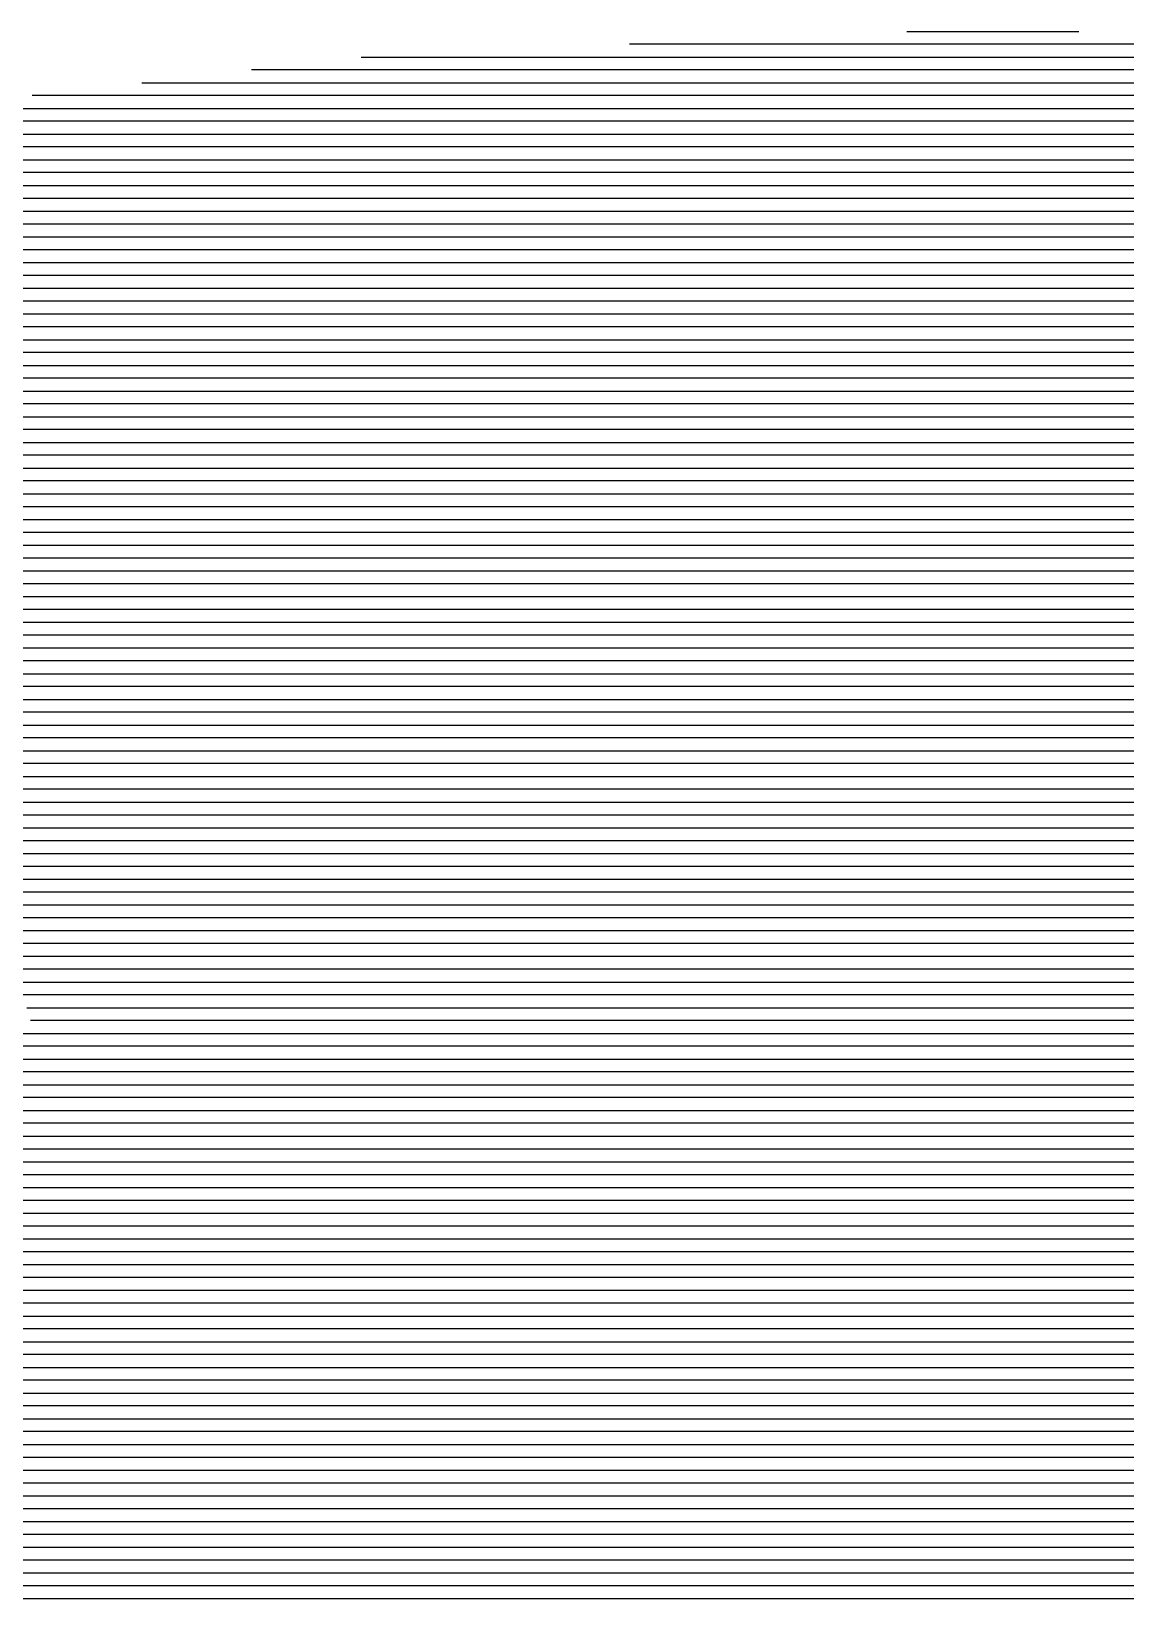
# Model space of a CAD drawing. Header units: metres. Extents: x -6.9 to 6.9, y -7 to 7.
# Drawn here: x -0.852 to 0, y 5.776 to 6.996 of the extents above; entities that cross this region are included whole.
import ezdxf

# ---------------------------------------------------------------- set-up
doc = ezdxf.new("R2010")
doc.units = ezdxf.units.M

msp = doc.modelspace()

# ---------------------------------------------------------------- linework, layer by layer
for p, q in [((-0.170628, 6.996469, -0.34265), (-0.126016, 6.996469, -0.337789)), ((-0.126016, 6.996469, -0.337789), (-0.0368, 6.996469, -0.327912)), ((-0.125751, 6.986469, -0.337445), (-0.38665, 6.986469, -0.365876)), ((0.34851, 6.986469, -0.284941), (-0.125751, 6.986469, -0.337445)), ((-0.590387, 6.966469, -0.387453), (-0.680889, 6.966469, -0.397161)), ((-0.595514, 6.976469, -0.388315), (-0.590814, 6.976469, -0.387811)), ((-0.590814, 6.976469, -0.387811), (-0.590694, 6.976469, -0.387797)), ((-0.590694, 6.976469, -0.387797), (-0.125487, 6.976469, -0.337101)), ((-0.58808, 6.966469, -0.387197), (-0.590387, 6.966469, -0.387453)), ((-0.125223, 6.966469, -0.336757), (-0.58808, 6.966469, -0.387197)), ((-0.125487, 6.976469, -0.337101), (0.34639, 6.976469, -0.284861)), ((0.34427, 6.966469, -0.284781), (-0.125223, 6.966469, -0.336757)), ((-0.766263, 6.956469, -0.406008), (-0.589959, 6.956469, -0.387095)), ((-0.589959, 6.956469, -0.387095), (-0.585465, 6.956469, -0.386597)), ((-0.585465, 6.956469, -0.386597), (-0.124959, 6.956469, -0.336413)), ((-0.124959, 6.956469, -0.336413), (0.34215, 6.956469, -0.284701)), ((-0.589532, 6.946469, -0.386737), (-0.851637, 6.946469, -0.414855)), ((-0.58285, 6.946469, -0.385997), (-0.589532, 6.946469, -0.386737)), ((-0.124695, 6.946469, -0.336069), (-0.58285, 6.946469, -0.385997)), ((0.34003, 6.946469, -0.284621), (-0.124695, 6.946469, -0.336069)), ((-0.937012, 6.936469, -0.423701), (-0.589105, 6.936469, -0.38638)), ((-0.589105, 6.936469, -0.38638), (-0.580235, 6.936469, -0.385397)), ((-0.580235, 6.936469, -0.385397), (-0.12443, 6.936469, -0.335724)), ((-0.12443, 6.936469, -0.335724), (0.33791, 6.936469, -0.284541)), ((-0.588677, 6.926469, -0.386022), (-1.022386, 6.926469, -0.432548)), ((-0.577621, 6.926469, -0.384796), (-0.588677, 6.926469, -0.386022)), ((-0.124166, 6.926469, -0.33538), (-0.577621, 6.926469, -0.384796)), ((0.33579, 6.926469, -0.284461), (-0.124166, 6.926469, -0.33538)), ((-1.044735, 6.916469, -0.434634), (-0.58825, 6.916469, -0.385664)), ((-0.587822, 6.906469, -0.385307), (-1.041958, 6.906469, -0.434024)), ((-0.58825, 6.916469, -0.385664), (-0.575006, 6.916469, -0.384196)), ((-0.572391, 6.906469, -0.383596), (-0.587822, 6.906469, -0.385307)), ((-0.575006, 6.916469, -0.384196), (-0.123902, 6.916469, -0.335036)), ((-0.123638, 6.906469, -0.334692), (-0.572391, 6.906469, -0.383596)), ((-0.123902, 6.916469, -0.335036), (0.33367, 6.916469, -0.28438)), ((0.33155, 6.906469, -0.2843), (-0.123638, 6.906469, -0.334692)), ((-1.03918, 6.896469, -0.433414), (-0.587395, 6.896469, -0.384949)), ((-0.587395, 6.896469, -0.384949), (-0.569777, 6.896469, -0.382996)), ((-0.569777, 6.896469, -0.382996), (-0.123374, 6.896469, -0.334348)), ((-0.123374, 6.896469, -0.334348), (0.32943, 6.896469, -0.28422)), ((-0.586968, 6.886469, -0.384591), (-1.036403, 6.886469, -0.432804)), ((-0.567162, 6.886469, -0.382396), (-0.586968, 6.886469, -0.384591)), ((-0.123109, 6.886469, -0.334004), (-0.567162, 6.886469, -0.382396)), ((0.32731, 6.886469, -0.28414), (-0.123109, 6.886469, -0.334004)), ((-1.033626, 6.876469, -0.432194), (-0.58654, 6.876469, -0.384233)), ((-0.58654, 6.876469, -0.384233), (-0.564547, 6.876469, -0.381796)), ((-0.564547, 6.876469, -0.381796), (-0.122845, 6.876469, -0.33366)), ((-0.122845, 6.876469, -0.33366), (0.32519, 6.876469, -0.28406)), ((-0.586113, 6.866469, -0.383876), (-1.030849, 6.866469, -0.431585)), ((-1.028072, 6.856469, -0.430975), (-0.585686, 6.856469, -0.383518)), ((-0.561933, 6.866469, -0.381195), (-0.586113, 6.866469, -0.383876)), ((-0.585686, 6.856469, -0.383518), (-0.559318, 6.856469, -0.380595)), ((-0.122581, 6.866469, -0.333316), (-0.561933, 6.866469, -0.381195)), ((-0.559318, 6.856469, -0.380595), (-0.122317, 6.856469, -0.332972)), ((0.32307, 6.866469, -0.28398), (-0.122581, 6.866469, -0.333316)), ((-0.122317, 6.856469, -0.332972), (0.32095, 6.856469, -0.2839)), ((-0.585258, 6.846469, -0.38316), (-1.025294, 6.846469, -0.430365)), ((-0.556703, 6.846469, -0.379995), (-0.585258, 6.846469, -0.38316)), ((-0.122053, 6.846469, -0.332628), (-0.556703, 6.846469, -0.379995)), ((0.31883, 6.846469, -0.28382), (-0.122053, 6.846469, -0.332628)), ((-1.022517, 6.836469, -0.429755), (-0.584831, 6.836469, -0.382802)), ((-0.584831, 6.836469, -0.382802), (-0.554089, 6.836469, -0.379395)), ((-0.554089, 6.836469, -0.379395), (-0.121788, 6.836469, -0.332284)), ((-0.121788, 6.836469, -0.332284), (0.31671, 6.836469, -0.28374)), ((-0.584404, 6.826469, -0.382445), (-1.01974, 6.826469, -0.429145)), ((-0.551474, 6.826469, -0.378795), (-0.584404, 6.826469, -0.382445)), ((-0.121524, 6.826469, -0.33194), (-0.551474, 6.826469, -0.378795)), ((0.31459, 6.826469, -0.28366), (-0.121524, 6.826469, -0.33194)), ((-1.016963, 6.816469, -0.428535), (-0.583976, 6.816469, -0.382087)), ((-0.583976, 6.816469, -0.382087), (-0.548859, 6.816469, -0.378194)), ((-0.548859, 6.816469, -0.378194), (-0.12126, 6.816469, -0.331596)), ((-0.12126, 6.816469, -0.331596), (0.31247, 6.816469, -0.28358)), ((-0.583549, 6.806469, -0.381729), (-1.014186, 6.806469, -0.427926)), ((-1.011408, 6.796469, -0.427316), (-0.583121, 6.796469, -0.381371)), ((-0.546245, 6.806469, -0.377594), (-0.583549, 6.806469, -0.381729)), ((-0.583121, 6.796469, -0.381371), (-0.54363, 6.796469, -0.376994)), ((-0.120996, 6.806469, -0.331252), (-0.546245, 6.806469, -0.377594)), ((-0.54363, 6.796469, -0.376994), (-0.120732, 6.796469, -0.330908)), ((0.31035, 6.806469, -0.283499), (-0.120996, 6.806469, -0.331252)), ((-0.120732, 6.796469, -0.330908), (0.30823, 6.796469, -0.283419)), ((-0.582694, 6.786469, -0.381014), (-1.008631, 6.786469, -0.426706)), ((-0.541015, 6.786469, -0.376394), (-0.582694, 6.786469, -0.381014)), ((-0.120467, 6.786469, -0.330564), (-0.541015, 6.786469, -0.376394)), ((0.30611, 6.786469, -0.283339), (-0.120467, 6.786469, -0.330564)), ((-1.005854, 6.776469, -0.426096), (-0.582267, 6.776469, -0.380656)), ((-0.582267, 6.776469, -0.380656), (-0.538401, 6.776469, -0.375794)), ((-0.538401, 6.776469, -0.375794), (-0.120203, 6.776469, -0.33022)), ((-0.120203, 6.776469, -0.33022), (0.30399, 6.776469, -0.283259)), ((-0.581839, 6.766469, -0.380298), (-1.003077, 6.766469, -0.425486)), ((-0.535786, 6.766469, -0.375194), (-0.581839, 6.766469, -0.380298)), ((-0.119939, 6.766469, -0.329876), (-0.535786, 6.766469, -0.375194)), ((0.30187, 6.766469, -0.283179), (-0.119939, 6.766469, -0.329876)), ((-1.0003, 6.756469, -0.424877), (-0.581412, 6.756469, -0.379941)), ((-0.581412, 6.756469, -0.379941), (-0.533171, 6.756469, -0.374593)), ((-0.533171, 6.756469, -0.374593), (-0.119675, 6.756469, -0.329532)), ((-0.119675, 6.756469, -0.329532), (0.29975, 6.756469, -0.283099)), ((-0.580985, 6.746469, -0.379583), (-0.997522, 6.746469, -0.424267)), ((-0.994745, 6.736469, -0.423657), (-0.580557, 6.736469, -0.379225)), ((-0.530556, 6.746469, -0.373993), (-0.580985, 6.746469, -0.379583)), ((-0.580557, 6.736469, -0.379225), (-0.527942, 6.736469, -0.373393)), ((-0.119411, 6.746469, -0.329188), (-0.530556, 6.746469, -0.373993)), ((-0.527942, 6.736469, -0.373393), (-0.119147, 6.736469, -0.328844)), ((0.29763, 6.746469, -0.283019), (-0.119411, 6.746469, -0.329188)), ((-0.119147, 6.736469, -0.328844), (0.29551, 6.736469, -0.282939)), ((-0.58013, 6.726469, -0.378867), (-0.991968, 6.726469, -0.423047)), ((-0.525327, 6.726469, -0.372793), (-0.58013, 6.726469, -0.378867)), ((-0.118882, 6.726469, -0.3285), (-0.525327, 6.726469, -0.372793)), ((0.29339, 6.726469, -0.282859), (-0.118882, 6.726469, -0.3285)), ((-0.989191, 6.716469, -0.422437), (-0.579702, 6.716469, -0.37851)), ((-0.579702, 6.716469, -0.37851), (-0.522712, 6.716469, -0.372193)), ((-0.522712, 6.716469, -0.372193), (-0.118618, 6.716469, -0.328156)), ((-0.118618, 6.716469, -0.328156), (0.29127, 6.716469, -0.282779)), ((-0.579275, 6.706469, -0.378152), (-0.986414, 6.706469, -0.421828)), ((-0.520098, 6.706469, -0.371592), (-0.579275, 6.706469, -0.378152)), ((-0.118354, 6.706469, -0.327812), (-0.520098, 6.706469, -0.371592)), ((0.28915, 6.706469, -0.282699), (-0.118354, 6.706469, -0.327812)), ((-0.983636, 6.696469, -0.421218), (-0.578848, 6.696469, -0.377794)), ((-0.57842, 6.686469, -0.377436), (-0.980859, 6.686469, -0.420608)), ((-0.578848, 6.696469, -0.377794), (-0.517483, 6.696469, -0.370992)), ((-0.514868, 6.686469, -0.370392), (-0.57842, 6.686469, -0.377436)), ((-0.517483, 6.696469, -0.370992), (-0.11809, 6.696469, -0.327468)), ((-0.117826, 6.686469, -0.327124), (-0.514868, 6.686469, -0.370392)), ((-0.11809, 6.696469, -0.327468), (0.28703, 6.696469, -0.282618)), ((0.28491, 6.686469, -0.282538), (-0.117826, 6.686469, -0.327124)), ((-0.978082, 6.676469, -0.419998), (-0.577993, 6.676469, -0.377079)), ((-0.577993, 6.676469, -0.377079), (-0.512254, 6.676469, -0.369792)), ((-0.512254, 6.676469, -0.369792), (-0.117561, 6.676469, -0.32678)), ((-0.117561, 6.676469, -0.32678), (0.28279, 6.676469, -0.282458)), ((-0.577566, 6.666469, -0.376721), (-0.975305, 6.666469, -0.419388)), ((-0.509639, 6.666469, -0.369192), (-0.577566, 6.666469, -0.376721)), ((-0.117297, 6.666469, -0.326436), (-0.509639, 6.666469, -0.369192)), ((0.28067, 6.666469, -0.282378), (-0.117297, 6.666469, -0.326436)), ((-0.972528, 6.656469, -0.418778), (-0.577138, 6.656469, -0.376363)), ((-0.577138, 6.656469, -0.376363), (-0.507024, 6.656469, -0.368592)), ((-0.507024, 6.656469, -0.368592), (-0.117033, 6.656469, -0.326092)), ((-0.117033, 6.656469, -0.326092), (0.27855, 6.656469, -0.282298)), ((-0.576711, 6.646469, -0.376005), (-0.96975, 6.646469, -0.418169)), ((-0.50441, 6.646469, -0.367991), (-0.576711, 6.646469, -0.376005)), ((-0.116769, 6.646469, -0.325748), (-0.50441, 6.646469, -0.367991)), ((0.27643, 6.646469, -0.282218), (-0.116769, 6.646469, -0.325748)), ((-0.966973, 6.636469, -0.417559), (-0.576284, 6.636469, -0.375648)), ((-0.575856, 6.626469, -0.37529), (-0.964196, 6.626469, -0.416949)), ((-0.576284, 6.636469, -0.375648), (-0.501795, 6.636469, -0.367391)), ((-0.49918, 6.626469, -0.366791), (-0.575856, 6.626469, -0.37529)), ((-0.501795, 6.636469, -0.367391), (-0.116505, 6.636469, -0.325403)), ((-0.11624, 6.626469, -0.325059), (-0.49918, 6.626469, -0.366791)), ((-0.116505, 6.636469, -0.325403), (0.27431, 6.636469, -0.282138)), ((0.27219, 6.626469, -0.282058), (-0.11624, 6.626469, -0.325059)), ((-0.961419, 6.616469, -0.416339), (-0.575429, 6.616469, -0.374932)), ((-0.575429, 6.616469, -0.374932), (-0.496566, 6.616469, -0.366191)), ((-0.496566, 6.616469, -0.366191), (-0.115976, 6.616469, -0.324715)), ((-0.115976, 6.616469, -0.324715), (0.27007, 6.616469, -0.281978)), ((-0.575001, 6.606469, -0.374575), (-0.958642, 6.606469, -0.415729)), ((-0.493951, 6.606469, -0.365591), (-0.575001, 6.606469, -0.374575)), ((-0.115712, 6.606469, -0.324371), (-0.493951, 6.606469, -0.365591)), ((0.26795, 6.606469, -0.281898), (-0.115712, 6.606469, -0.324371)), ((-0.955864, 6.596469, -0.41512), (-0.574574, 6.596469, -0.374217)), ((-0.574574, 6.596469, -0.374217), (-0.491336, 6.596469, -0.36499)), ((-0.491336, 6.596469, -0.36499), (-0.115448, 6.596469, -0.324027)), ((-0.115448, 6.596469, -0.324027), (0.26583, 6.596469, -0.281818)), ((-0.574147, 6.586469, -0.373859), (-0.953087, 6.586469, -0.41451)), ((-0.95031, 6.576469, -0.4139), (-0.573719, 6.576469, -0.373501)), ((-0.488721, 6.586469, -0.36439), (-0.574147, 6.586469, -0.373859)), ((-0.573719, 6.576469, -0.373501), (-0.486107, 6.576469, -0.36379)), ((-0.115184, 6.586469, -0.323683), (-0.488721, 6.586469, -0.36439)), ((-0.486107, 6.576469, -0.36379), (-0.114919, 6.576469, -0.323339)), ((0.26371, 6.586469, -0.281738), (-0.115184, 6.586469, -0.323683)), ((-0.114919, 6.576469, -0.323339), (0.26159, 6.576469, -0.281657)), ((-0.573292, 6.566469, -0.373144), (-0.947533, 6.566469, -0.41329)), ((-0.483492, 6.566469, -0.36319), (-0.573292, 6.566469, -0.373144)), ((-0.114655, 6.566469, -0.322995), (-0.483492, 6.566469, -0.36319)), ((0.25947, 6.566469, -0.281577), (-0.114655, 6.566469, -0.322995)), ((-0.944756, 6.556469, -0.41268), (-0.572865, 6.556469, -0.372786)), ((-0.572865, 6.556469, -0.372786), (-0.480877, 6.556469, -0.36259)), ((-0.480877, 6.556469, -0.36259), (-0.114391, 6.556469, -0.322651)), ((-0.114391, 6.556469, -0.322651), (0.25735, 6.556469, -0.281497)), ((-0.572437, 6.546469, -0.372428), (-0.941978, 6.546469, -0.412071)), ((-0.478263, 6.546469, -0.36199), (-0.572437, 6.546469, -0.372428)), ((-0.114127, 6.546469, -0.322307), (-0.478263, 6.546469, -0.36199)), ((0.25523, 6.546469, -0.281417), (-0.114127, 6.546469, -0.322307)), ((-0.939201, 6.536469, -0.411461), (-0.57201, 6.536469, -0.37207)), ((-0.57201, 6.536469, -0.37207), (-0.475648, 6.536469, -0.361389)), ((-0.475648, 6.536469, -0.361389), (-0.113863, 6.536469, -0.321963)), ((-0.113863, 6.536469, -0.321963), (0.25311, 6.536469, -0.281337)), ((-0.571582, 6.526469, -0.371713), (-0.936424, 6.526469, -0.410851)), ((-0.933647, 6.516469, -0.410241), (-0.571155, 6.516469, -0.371355)), ((-0.473033, 6.526469, -0.360789), (-0.571582, 6.526469, -0.371713)), ((-0.571155, 6.516469, -0.371355), (-0.470419, 6.516469, -0.360189)), ((-0.113598, 6.526469, -0.321619), (-0.473033, 6.526469, -0.360789)), ((-0.470419, 6.516469, -0.360189), (-0.113334, 6.516469, -0.321275)), ((0.25099, 6.526469, -0.281257), (-0.113598, 6.526469, -0.321619)), ((-0.113334, 6.516469, -0.321275), (0.24887, 6.516469, -0.281177)), ((-0.570728, 6.506469, -0.370997), (-0.93087, 6.506469, -0.409631)), ((-0.467804, 6.506469, -0.359589), (-0.570728, 6.506469, -0.370997)), ((-0.11307, 6.506469, -0.320931), (-0.467804, 6.506469, -0.359589)), ((0.24675, 6.506469, -0.281097), (-0.11307, 6.506469, -0.320931)), ((-0.928092, 6.496469, -0.409022), (-0.5703, 6.496469, -0.37064)), ((-0.5703, 6.496469, -0.37064), (-0.465189, 6.496469, -0.358989)), ((-0.465189, 6.496469, -0.358989), (-0.112806, 6.496469, -0.320587)), ((-0.112806, 6.496469, -0.320587), (0.24463, 6.496469, -0.281017)), ((-0.569873, 6.486469, -0.370282), (-0.925315, 6.486469, -0.408412)), ((-0.462575, 6.486469, -0.358388), (-0.569873, 6.486469, -0.370282)), ((-0.112542, 6.486469, -0.320243), (-0.462575, 6.486469, -0.358388)), ((0.24251, 6.486469, -0.280937), (-0.112542, 6.486469, -0.320243)), ((-0.922538, 6.476469, -0.407802), (-0.569446, 6.476469, -0.369924)), ((-0.569018, 6.466469, -0.369566), (-0.919761, 6.466469, -0.407192)), ((-0.569446, 6.476469, -0.369924), (-0.45996, 6.476469, -0.357788)), ((-0.457345, 6.466469, -0.357188), (-0.569018, 6.466469, -0.369566)), ((-0.45996, 6.476469, -0.357788), (-0.112277, 6.476469, -0.319899)), ((-0.112013, 6.466469, -0.319555), (-0.457345, 6.466469, -0.357188)), ((-0.112277, 6.476469, -0.319899), (0.24039, 6.476469, -0.280857)), ((0.23827, 6.466469, -0.280776), (-0.112013, 6.466469, -0.319555)), ((-0.916984, 6.456469, -0.406582), (-0.568591, 6.456469, -0.369209)), ((-0.568591, 6.456469, -0.369209), (-0.454731, 6.456469, -0.356588)), ((-0.454731, 6.456469, -0.356588), (-0.111749, 6.456469, -0.319211)), ((-0.111749, 6.456469, -0.319211), (0.23615, 6.456469, -0.280696)), ((-0.568164, 6.446469, -0.368851), (-0.914206, 6.446469, -0.405972)), ((-0.452116, 6.446469, -0.355988), (-0.568164, 6.446469, -0.368851)), ((-0.111485, 6.446469, -0.318867), (-0.452116, 6.446469, -0.355988)), ((0.23403, 6.446469, -0.280616), (-0.111485, 6.446469, -0.318867)), ((-0.911429, 6.436469, -0.405363), (-0.567736, 6.436469, -0.368493)), ((-0.567736, 6.436469, -0.368493), (-0.449501, 6.436469, -0.355388)), ((-0.449501, 6.436469, -0.355388), (-0.111221, 6.436469, -0.318523)), ((-0.111221, 6.436469, -0.318523), (0.23191, 6.436469, -0.280536)), ((-0.567309, 6.426469, -0.368135), (-0.908652, 6.426469, -0.404753)), ((-0.446886, 6.426469, -0.354787), (-0.567309, 6.426469, -0.368135)), ((-0.110957, 6.426469, -0.318179), (-0.446886, 6.426469, -0.354787)), ((0.22979, 6.426469, -0.280456), (-0.110957, 6.426469, -0.318179)), ((-0.905875, 6.416469, -0.404143), (-0.566881, 6.416469, -0.367778)), ((-0.566454, 6.406469, -0.36742), (-0.903098, 6.406469, -0.403533)), ((-0.566881, 6.416469, -0.367778), (-0.444272, 6.416469, -0.354187)), ((-0.441657, 6.406469, -0.353587), (-0.566454, 6.406469, -0.36742)), ((-0.444272, 6.416469, -0.354187), (-0.110692, 6.416469, -0.317835)), ((-0.110428, 6.406469, -0.317491), (-0.441657, 6.406469, -0.353587)), ((-0.110692, 6.416469, -0.317835), (0.22767, 6.416469, -0.280376)), ((0.22555, 6.406469, -0.280296), (-0.110428, 6.406469, -0.317491)), ((-0.90032, 6.396469, -0.402923), (-0.566027, 6.396469, -0.367062)), ((-0.566027, 6.396469, -0.367062), (-0.439042, 6.396469, -0.352987)), ((-0.439042, 6.396469, -0.352987), (-0.110164, 6.396469, -0.317147)), ((-0.110164, 6.396469, -0.317147), (0.22343, 6.396469, -0.280216)), ((-0.565599, 6.386469, -0.366704), (-0.897543, 6.386469, -0.402314)), ((-0.436428, 6.386469, -0.352387), (-0.565599, 6.386469, -0.366704)), ((-0.1099, 6.386469, -0.316803), (-0.436428, 6.386469, -0.352387)), ((0.22131, 6.386469, -0.280136), (-0.1099, 6.386469, -0.316803)), ((-0.894766, 6.376469, -0.401704), (-0.565172, 6.376469, -0.366347)), ((-0.565172, 6.376469, -0.366347), (-0.433813, 6.376469, -0.351786)), ((-0.433813, 6.376469, -0.351786), (-0.109636, 6.376469, -0.316459)), ((-0.109636, 6.376469, -0.316459), (0.21919, 6.376469, -0.280056)), ((-0.564745, 6.366469, -0.365989), (-0.891989, 6.366469, -0.401094)), ((-0.889211, 6.356469, -0.400484), (-0.564317, 6.356469, -0.365631)), ((-0.431198, 6.366469, -0.351186), (-0.564745, 6.366469, -0.365989)), ((-0.564317, 6.356469, -0.365631), (-0.428584, 6.356469, -0.350586)), ((-0.109371, 6.366469, -0.316115), (-0.431198, 6.366469, -0.351186)), ((-0.428584, 6.356469, -0.350586), (-0.109107, 6.356469, -0.315771)), ((0.21707, 6.366469, -0.279976), (-0.109371, 6.366469, -0.316115)), ((-0.109107, 6.356469, -0.315771), (0.21495, 6.356469, -0.279896)), ((-0.56389, 6.346469, -0.365274), (-0.886434, 6.346469, -0.399874)), ((-0.425969, 6.346469, -0.349986), (-0.56389, 6.346469, -0.365274)), ((-0.108843, 6.346469, -0.315427), (-0.425969, 6.346469, -0.349986)), ((0.21283, 6.346469, -0.279815), (-0.108843, 6.346469, -0.315427)), ((-0.883657, 6.336469, -0.399265), (-0.563462, 6.336469, -0.364916)), ((-0.563462, 6.336469, -0.364916), (-0.423354, 6.336469, -0.349386)), ((-0.423354, 6.336469, -0.349386), (-0.108579, 6.336469, -0.315083)), ((-0.108579, 6.336469, -0.315083), (0.21071, 6.336469, -0.279735)), ((-0.563035, 6.326469, -0.364558), (-0.88088, 6.326469, -0.398655)), ((-0.42074, 6.326469, -0.348786), (-0.563035, 6.326469, -0.364558)), ((-0.108315, 6.326469, -0.314738), (-0.42074, 6.326469, -0.348786)), ((0.20859, 6.326469, -0.279655), (-0.108315, 6.326469, -0.314738)), ((-0.878103, 6.316469, -0.398045), (-0.562608, 6.316469, -0.3642)), ((-0.562608, 6.316469, -0.3642), (-0.418125, 6.316469, -0.348185)), ((-0.418125, 6.316469, -0.348185), (-0.10805, 6.316469, -0.314394)), ((-0.10805, 6.316469, -0.314394), (0.20647, 6.316469, -0.279575)), ((-0.56218, 6.306469, -0.363843), (-0.875325, 6.306469, -0.397435)), ((-0.872548, 6.296469, -0.396825), (-0.561753, 6.296469, -0.363485)), ((-0.41551, 6.306469, -0.347585), (-0.56218, 6.306469, -0.363843)), ((-0.561753, 6.296469, -0.363485), (-0.412896, 6.296469, -0.346985)), ((-0.107786, 6.306469, -0.31405), (-0.41551, 6.306469, -0.347585)), ((-0.412896, 6.296469, -0.346985), (-0.107522, 6.296469, -0.313706)), ((0.20435, 6.306469, -0.279495), (-0.107786, 6.306469, -0.31405)), ((-0.107522, 6.296469, -0.313706), (0.20223, 6.296469, -0.279415)), ((-0.561326, 6.286469, -0.363127), (-0.869771, 6.286469, -0.396216)), ((-0.410281, 6.286469, -0.346385), (-0.561326, 6.286469, -0.363127)), ((-0.107258, 6.286469, -0.313362), (-0.410281, 6.286469, -0.346385)), ((0.20011, 6.286469, -0.279335), (-0.107258, 6.286469, -0.313362)), ((-0.866994, 6.276469, -0.395606), (-0.560898, 6.276469, -0.362769)), ((-0.560898, 6.276469, -0.362769), (-0.407666, 6.276469, -0.345785)), ((-0.407666, 6.276469, -0.345785), (-0.106994, 6.276469, -0.313018)), ((-0.106994, 6.276469, -0.313018), (0.19799, 6.276469, -0.279255)), ((-0.560471, 6.266469, -0.362412), (-0.864217, 6.266469, -0.394996)), ((-0.405051, 6.266469, -0.345184), (-0.560471, 6.266469, -0.362412)), ((-0.106729, 6.266469, -0.312674), (-0.405051, 6.266469, -0.345184)), ((0.19587, 6.266469, -0.279175), (-0.106729, 6.266469, -0.312674)), ((-0.861439, 6.256469, -0.394386), (-0.560044, 6.256469, -0.362054)), ((-0.559616, 6.246469, -0.361696), (-0.858662, 6.246469, -0.393776)), ((-0.560044, 6.256469, -0.362054), (-0.402437, 6.256469, -0.344584)), ((-0.399822, 6.246469, -0.343984), (-0.559616, 6.246469, -0.361696)), ((-0.402437, 6.256469, -0.344584), (-0.106465, 6.256469, -0.31233)), ((-0.106201, 6.246469, -0.311986), (-0.399822, 6.246469, -0.343984)), ((-0.106465, 6.256469, -0.31233), (0.19375, 6.256469, -0.279095)), ((0.19163, 6.246469, -0.279015), (-0.106201, 6.246469, -0.311986)), ((-0.855885, 6.236469, -0.393166), (-0.559189, 6.236469, -0.361338)), ((-0.559189, 6.236469, -0.361338), (-0.397207, 6.236469, -0.343384)), ((-0.397207, 6.236469, -0.343384), (-0.105937, 6.236469, -0.311642)), ((-0.105937, 6.236469, -0.311642), (0.18951, 6.236469, -0.278934)), ((-0.558761, 6.226469, -0.360981), (-0.853108, 6.226469, -0.392557)), ((-0.394593, 6.226469, -0.342784), (-0.558761, 6.226469, -0.360981)), ((-0.105673, 6.226469, -0.311298), (-0.394593, 6.226469, -0.342784)), ((0.18739, 6.226469, -0.278854), (-0.105673, 6.226469, -0.311298)), ((-1.005252, 6.216469, -0.408866), (-0.850331, 6.216469, -0.391947)), ((-0.850331, 6.216469, -0.391947), (-0.558334, 6.216469, -0.360623)), ((-0.558334, 6.216469, -0.360623), (-0.391978, 6.216469, -0.342184)), ((-0.391978, 6.216469, -0.342184), (-0.105408, 6.216469, -0.310954)), ((-0.105408, 6.216469, -0.310954), (0.18527, 6.216469, -0.278774)), ((-0.847553, 6.206469, -0.391337), (-1.004665, 6.206469, -0.408495)), ((-0.557907, 6.206469, -0.360265), (-0.847553, 6.206469, -0.391337)), ((-0.389363, 6.206469, -0.341583), (-0.557907, 6.206469, -0.360265)), ((-0.105144, 6.206469, -0.31061), (-0.389363, 6.206469, -0.341583)), ((0.18315, 6.206469, -0.278694), (-0.105144, 6.206469, -0.31061)), ((-1.004079, 6.196469, -0.408125), (-0.844776, 6.196469, -0.390727)), ((-0.841999, 6.186469, -0.390117), (-1.003492, 6.186469, -0.407754)), ((-0.844776, 6.196469, -0.390727), (-0.557479, 6.196469, -0.359908)), ((-0.557052, 6.186469, -0.35955), (-0.841999, 6.186469, -0.390117)), ((-0.557479, 6.196469, -0.359908), (-0.386749, 6.196469, -0.340983)), ((-0.384134, 6.186469, -0.340383), (-0.557052, 6.186469, -0.35955)), ((-0.386749, 6.196469, -0.340983), (-0.10488, 6.196469, -0.310266)), ((-0.104616, 6.186469, -0.309922), (-0.384134, 6.186469, -0.340383)), ((-0.10488, 6.196469, -0.310266), (0.18103, 6.196469, -0.278614)), ((0.17891, 6.186469, -0.278534), (-0.104616, 6.186469, -0.309922)), ((-1.002906, 6.176469, -0.407384), (-0.839222, 6.176469, -0.389508)), ((-0.839222, 6.176469, -0.389508), (-0.556625, 6.176469, -0.359192)), ((-0.556625, 6.176469, -0.359192), (-0.381519, 6.176469, -0.339783)), ((-0.381519, 6.176469, -0.339783), (-0.104352, 6.176469, -0.309578)), ((-0.104352, 6.176469, -0.309578), (0.17679, 6.176469, -0.278454)), ((-0.836445, 6.166469, -0.388898), (-1.002319, 6.166469, -0.407013)), ((-0.556197, 6.166469, -0.358834), (-0.836445, 6.166469, -0.388898)), ((-0.378905, 6.166469, -0.339183), (-0.556197, 6.166469, -0.358834)), ((-0.104087, 6.166469, -0.309234), (-0.378905, 6.166469, -0.339183)), ((0.17467, 6.166469, -0.278374), (-0.104087, 6.166469, -0.309234)), ((-1.001733, 6.156469, -0.406643), (-0.833667, 6.156469, -0.388288)), ((-0.833667, 6.156469, -0.388288), (-0.55577, 6.156469, -0.358477)), ((-0.55577, 6.156469, -0.358477), (-0.37629, 6.156469, -0.338582)), ((-0.37629, 6.156469, -0.338582), (-0.103823, 6.156469, -0.30889)), ((-0.103823, 6.156469, -0.30889), (0.17255, 6.156469, -0.278294)), ((-0.83089, 6.146469, -0.387678), (-1.001147, 6.146469, -0.406272)), ((-0.555342, 6.146469, -0.358119), (-0.83089, 6.146469, -0.387678)), ((-0.373675, 6.146469, -0.337982), (-0.555342, 6.146469, -0.358119)), ((-0.103559, 6.146469, -0.308546), (-0.373675, 6.146469, -0.337982)), ((0.17043, 6.146469, -0.278214), (-0.103559, 6.146469, -0.308546)), ((-1.00056, 6.136469, -0.405902), (-0.828113, 6.136469, -0.387068)), ((-0.825336, 6.126469, -0.386459), (-0.999974, 6.126469, -0.405531)), ((-0.828113, 6.136469, -0.387068), (-0.554915, 6.136469, -0.357761)), ((-0.554488, 6.126469, -0.357403), (-0.825336, 6.126469, -0.386459)), ((-0.554915, 6.136469, -0.357761), (-0.371061, 6.136469, -0.337382)), ((-0.368446, 6.126469, -0.336782), (-0.554488, 6.126469, -0.357403)), ((-0.371061, 6.136469, -0.337382), (-0.103295, 6.136469, -0.308202)), ((-0.103031, 6.126469, -0.307858), (-0.368446, 6.126469, -0.336782)), ((-0.103295, 6.136469, -0.308202), (0.16831, 6.136469, -0.278134)), ((0.16619, 6.126469, -0.278053), (-0.103031, 6.126469, -0.307858)), ((-0.999387, 6.116469, -0.40516), (-0.822559, 6.116469, -0.385849)), ((-0.822559, 6.116469, -0.385849), (-0.55406, 6.116469, -0.357046)), ((-0.55406, 6.116469, -0.357046), (-0.365831, 6.116469, -0.336182)), ((-0.365831, 6.116469, -0.336182), (-0.102767, 6.116469, -0.307514)), ((-0.102767, 6.116469, -0.307514), (0.16407, 6.116469, -0.277973)), ((-0.819781, 6.106469, -0.385239), (-0.998801, 6.106469, -0.40479)), ((-0.553633, 6.106469, -0.356688), (-0.819781, 6.106469, -0.385239)), ((-0.363216, 6.106469, -0.335582), (-0.553633, 6.106469, -0.356688)), ((-0.102502, 6.106469, -0.30717), (-0.363216, 6.106469, -0.335582)), ((0.16195, 6.106469, -0.277893), (-0.102502, 6.106469, -0.30717)), ((-0.998214, 6.096469, -0.404419), (-0.817004, 6.096469, -0.384629)), ((-0.817004, 6.096469, -0.384629), (-0.553206, 6.096469, -0.35633)), ((-0.553206, 6.096469, -0.35633), (-0.360602, 6.096469, -0.334981)), ((-0.360602, 6.096469, -0.334981), (-0.102238, 6.096469, -0.306826)), ((-0.102238, 6.096469, -0.306826), (0.15983, 6.096469, -0.277813)), ((-0.814227, 6.086469, -0.384019), (-0.997628, 6.086469, -0.404049)), ((-0.997042, 6.076469, -0.403678), (-0.81145, 6.076469, -0.383409)), ((-0.552778, 6.086469, -0.355972), (-0.814227, 6.086469, -0.384019)), ((-0.81145, 6.076469, -0.383409), (-0.552351, 6.076469, -0.355615)), ((-0.357987, 6.086469, -0.334381), (-0.552778, 6.086469, -0.355972)), ((-0.552351, 6.076469, -0.355615), (-0.355372, 6.076469, -0.333781)), ((-0.101974, 6.086469, -0.306482), (-0.357987, 6.086469, -0.334381)), ((-0.355372, 6.076469, -0.333781), (-0.10171, 6.076469, -0.306138)), ((0.15771, 6.086469, -0.277733), (-0.101974, 6.086469, -0.306482)), ((-0.10171, 6.076469, -0.306138), (0.15559, 6.076469, -0.277653)), ((-0.808673, 6.066469, -0.3828), (-0.996455, 6.066469, -0.403308)), ((-0.551923, 6.066469, -0.355257), (-0.808673, 6.066469, -0.3828)), ((-0.352758, 6.066469, -0.333181), (-0.551923, 6.066469, -0.355257)), ((-0.101446, 6.066469, -0.305794), (-0.352758, 6.066469, -0.333181)), ((0.15347, 6.066469, -0.277573), (-0.101446, 6.066469, -0.305794)), ((-0.995869, 6.056469, -0.402937), (-0.805895, 6.056469, -0.38219)), ((-0.805895, 6.056469, -0.38219), (-0.551496, 6.056469, -0.354899)), ((-0.551496, 6.056469, -0.354899), (-0.350143, 6.056469, -0.332581)), ((-0.350143, 6.056469, -0.332581), (-0.101181, 6.056469, -0.30545)), ((-0.101181, 6.056469, -0.30545), (0.15135, 6.056469, -0.277493)), ((-0.803118, 6.046469, -0.38158), (-0.995282, 6.046469, -0.402567)), ((-0.551069, 6.046469, -0.354542), (-0.803118, 6.046469, -0.38158)), ((-0.347528, 6.046469, -0.33198), (-0.551069, 6.046469, -0.354542)), ((-0.100917, 6.046469, -0.305106), (-0.347528, 6.046469, -0.33198)), ((0.14923, 6.046469, -0.277413), (-0.100917, 6.046469, -0.305106)), ((-0.994696, 6.036469, -0.402196), (-0.800341, 6.036469, -0.38097)), ((-0.800341, 6.036469, -0.38097), (-0.550641, 6.036469, -0.354184)), ((-0.550641, 6.036469, -0.354184), (-0.344914, 6.036469, -0.33138)), ((-0.344914, 6.036469, -0.33138), (-0.100653, 6.036469, -0.304762)), ((-0.100653, 6.036469, -0.304762), (0.14711, 6.036469, -0.277333)), ((-0.797564, 6.026469, -0.38036), (-0.994109, 6.026469, -0.401825)), ((-0.993523, 6.016469, -0.401455), (-0.794787, 6.016469, -0.379751)), ((-0.550214, 6.026469, -0.353826), (-0.797564, 6.026469, -0.38036)), ((-0.794787, 6.016469, -0.379751), (-0.549787, 6.016469, -0.353468)), ((-0.342299, 6.026469, -0.33078), (-0.550214, 6.026469, -0.353826)), ((-0.549787, 6.016469, -0.353468), (-0.339684, 6.016469, -0.33018)), ((-0.100389, 6.026469, -0.304418), (-0.342299, 6.026469, -0.33078)), ((-0.339684, 6.016469, -0.33018), (-0.100125, 6.016469, -0.304073)), ((0.14499, 6.026469, -0.277253), (-0.100389, 6.026469, -0.304418)), ((-0.100125, 6.016469, -0.304073), (0.14287, 6.016469, -0.277173)), ((-0.792009, 6.006469, -0.379141), (-0.992937, 6.006469, -0.401084)), ((-0.549359, 6.006469, -0.353111), (-0.792009, 6.006469, -0.379141)), ((-0.33707, 6.006469, -0.32958), (-0.549359, 6.006469, -0.353111)), ((-0.09986, 6.006469, -0.303729), (-0.33707, 6.006469, -0.32958)), ((0.14075, 6.006469, -0.277092), (-0.09986, 6.006469, -0.303729)), ((-0.99235, 5.996469, -0.400714), (-0.789232, 5.996469, -0.378531)), ((-0.789232, 5.996469, -0.378531), (-0.548932, 5.996469, -0.352753)), ((-0.548932, 5.996469, -0.352753), (-0.334455, 5.996469, -0.32898)), ((-0.334455, 5.996469, -0.32898), (-0.099596, 5.996469, -0.303385)), ((-0.099596, 5.996469, -0.303385), (0.13863, 5.996469, -0.277012)), ((-0.786455, 5.986469, -0.377921), (-0.991764, 5.986469, -0.400343)), ((-0.548505, 5.986469, -0.352395), (-0.786455, 5.986469, -0.377921)), ((-0.33184, 5.986469, -0.328379), (-0.548505, 5.986469, -0.352395)), ((-0.099332, 5.986469, -0.303041), (-0.33184, 5.986469, -0.328379)), ((0.13651, 5.986469, -0.276932), (-0.099332, 5.986469, -0.303041)), ((-0.991177, 5.976469, -0.399973), (-0.783678, 5.976469, -0.377311)), ((-0.780901, 5.966469, -0.376702), (-0.990591, 5.966469, -0.399602)), ((-0.783678, 5.976469, -0.377311), (-0.548077, 5.976469, -0.352037)), ((-0.54765, 5.966469, -0.35168), (-0.780901, 5.966469, -0.376702)), ((-0.548077, 5.976469, -0.352037), (-0.329226, 5.976469, -0.327779)), ((-0.326611, 5.966469, -0.327179), (-0.54765, 5.966469, -0.35168)), ((-0.329226, 5.976469, -0.327779), (-0.099068, 5.976469, -0.302697)), ((-0.098804, 5.966469, -0.302353), (-0.326611, 5.966469, -0.327179)), ((-0.099068, 5.976469, -0.302697), (0.13439, 5.976469, -0.276852)), ((0.13227, 5.966469, -0.276772), (-0.098804, 5.966469, -0.302353)), ((-0.990004, 5.956469, -0.399232), (-0.778123, 5.956469, -0.376092)), ((-0.778123, 5.956469, -0.376092), (-0.547222, 5.956469, -0.351322)), ((-0.547222, 5.956469, -0.351322), (-0.323996, 5.956469, -0.326579)), ((-0.323996, 5.956469, -0.326579), (-0.098539, 5.956469, -0.302009)), ((-0.098539, 5.956469, -0.302009), (0.13015, 5.956469, -0.276692)), ((-0.775346, 5.946469, -0.375482), (-0.989418, 5.946469, -0.398861)), ((-0.546795, 5.946469, -0.350964), (-0.775346, 5.946469, -0.375482)), ((-0.321381, 5.946469, -0.325979), (-0.546795, 5.946469, -0.350964)), ((-0.098275, 5.946469, -0.301665), (-0.321381, 5.946469, -0.325979)), ((0.12803, 5.946469, -0.276612), (-0.098275, 5.946469, -0.301665)), ((-0.988832, 5.936469, -0.39849), (-0.772569, 5.936469, -0.374872)), ((-0.772569, 5.936469, -0.374872), (-0.546368, 5.936469, -0.350606)), ((-0.546368, 5.936469, -0.350606), (-0.318767, 5.936469, -0.325378)), ((-0.318767, 5.936469, -0.325378), (-0.098011, 5.936469, -0.301321)), ((-0.098011, 5.936469, -0.301321), (0.12591, 5.936469, -0.276532)), ((-0.769792, 5.926469, -0.374262), (-0.988245, 5.926469, -0.39812)), ((-0.54594, 5.926469, -0.350249), (-0.769792, 5.926469, -0.374262)), ((-0.316152, 5.926469, -0.324778), (-0.54594, 5.926469, -0.350249)), ((-0.097747, 5.926469, -0.300977), (-0.316152, 5.926469, -0.324778)), ((0.12379, 5.926469, -0.276452), (-0.097747, 5.926469, -0.300977)), ((-0.987659, 5.916469, -0.397749), (-0.767015, 5.916469, -0.373653)), ((-0.764237, 5.906469, -0.373043), (-0.987072, 5.906469, -0.397379)), ((-0.767015, 5.916469, -0.373653), (-0.545513, 5.916469, -0.349891)), ((-0.545086, 5.906469, -0.349533), (-0.764237, 5.906469, -0.373043)), ((-0.545513, 5.916469, -0.349891), (-0.313537, 5.916469, -0.324178)), ((-0.310923, 5.906469, -0.323578), (-0.545086, 5.906469, -0.349533)), ((-0.313537, 5.916469, -0.324178), (-0.097483, 5.916469, -0.300633)), ((-0.097218, 5.906469, -0.300289), (-0.310923, 5.906469, -0.323578)), ((-0.097483, 5.916469, -0.300633), (0.12167, 5.916469, -0.276372)), ((0.11955, 5.906469, -0.276292), (-0.097218, 5.906469, -0.300289)), ((-0.986486, 5.896469, -0.397008), (-0.76146, 5.896469, -0.372433)), ((-0.76146, 5.896469, -0.372433), (-0.544658, 5.896469, -0.349176)), ((-0.544658, 5.896469, -0.349176), (-0.308308, 5.896469, -0.322978)), ((-0.308308, 5.896469, -0.322978), (-0.096954, 5.896469, -0.299945)), ((-0.096954, 5.896469, -0.299945), (0.11743, 5.896469, -0.276211)), ((-0.758683, 5.886469, -0.371823), (-0.9859, 5.886469, -0.396638)), ((-0.544231, 5.886469, -0.348818), (-0.758683, 5.886469, -0.371823)), ((-0.305693, 5.886469, -0.322378), (-0.544231, 5.886469, -0.348818)), ((-0.09669, 5.886469, -0.299601), (-0.305693, 5.886469, -0.322378)), ((0.11531, 5.886469, -0.276131), (-0.09669, 5.886469, -0.299601)), ((-0.985313, 5.876469, -0.396267), (-0.755906, 5.876469, -0.371213)), ((-0.755906, 5.876469, -0.371213), (-0.543803, 5.876469, -0.34846)), ((-0.543803, 5.876469, -0.34846), (-0.303079, 5.876469, -0.321777)), ((-0.303079, 5.876469, -0.321777), (-0.096426, 5.876469, -0.299257)), ((-0.096426, 5.876469, -0.299257), (0.11319, 5.876469, -0.276051)), ((-0.753128, 5.866469, -0.370603), (-0.984727, 5.866469, -0.395897)), ((-0.98414, 5.856469, -0.395526), (-0.750351, 5.856469, -0.369994)), ((-0.543376, 5.866469, -0.348102), (-0.753128, 5.866469, -0.370603)), ((-0.750351, 5.856469, -0.369994), (-0.542949, 5.856469, -0.347745)), ((-0.300464, 5.866469, -0.321177), (-0.543376, 5.866469, -0.348102)), ((-0.542949, 5.856469, -0.347745), (-0.297849, 5.856469, -0.320577)), ((-0.096162, 5.866469, -0.298913), (-0.300464, 5.866469, -0.321177)), ((-0.297849, 5.856469, -0.320577), (-0.095897, 5.856469, -0.298569)), ((0.11107, 5.866469, -0.275971), (-0.096162, 5.866469, -0.298913)), ((-0.095897, 5.856469, -0.298569), (0.10895, 5.856469, -0.275891)), ((-0.747574, 5.846469, -0.369384), (-0.983554, 5.846469, -0.395155)), ((-0.542521, 5.846469, -0.347387), (-0.747574, 5.846469, -0.369384)), ((-0.295235, 5.846469, -0.319977), (-0.542521, 5.846469, -0.347387)), ((-0.095633, 5.846469, -0.298225), (-0.295235, 5.846469, -0.319977)), ((0.10683, 5.846469, -0.275811), (-0.095633, 5.846469, -0.298225)), ((-0.982967, 5.836469, -0.394785), (-0.744797, 5.836469, -0.368774)), ((-0.744797, 5.836469, -0.368774), (-0.542094, 5.836469, -0.347029)), ((-0.542094, 5.836469, -0.347029), (-0.29262, 5.836469, -0.319377)), ((-0.29262, 5.836469, -0.319377), (-0.095369, 5.836469, -0.297881)), ((-0.095369, 5.836469, -0.297881), (0.10471, 5.836469, -0.275731)), ((-0.74202, 5.826469, -0.368164), (-0.982381, 5.826469, -0.394414)), ((-0.541667, 5.826469, -0.346671), (-0.74202, 5.826469, -0.368164)), ((-0.290005, 5.826469, -0.318776), (-0.541667, 5.826469, -0.346671)), ((-0.095105, 5.826469, -0.297537), (-0.290005, 5.826469, -0.318776)), ((0.10259, 5.826469, -0.275651), (-0.095105, 5.826469, -0.297537)), ((-0.981795, 5.816469, -0.394044), (-0.739242, 5.816469, -0.367554)), ((-0.739242, 5.816469, -0.367554), (-0.541239, 5.816469, -0.346314)), ((-0.541239, 5.816469, -0.346314), (-0.287391, 5.816469, -0.318176)), ((-0.287391, 5.816469, -0.318176), (-0.094841, 5.816469, -0.297193)), ((-0.094841, 5.816469, -0.297193), (0.10047, 5.816469, -0.275571)), ((-0.736465, 5.806469, -0.366945), (-0.981208, 5.806469, -0.393673)), ((-0.980622, 5.796469, -0.393303), (-0.733688, 5.796469, -0.366335)), ((-0.540812, 5.806469, -0.345956), (-0.736465, 5.806469, -0.366945)), ((-0.733688, 5.796469, -0.366335), (-0.540385, 5.796469, -0.345598)), ((-0.284776, 5.806469, -0.317576), (-0.540812, 5.806469, -0.345956)), ((-0.540385, 5.796469, -0.345598), (-0.282161, 5.796469, -0.316976)), ((-0.094577, 5.806469, -0.296849), (-0.284776, 5.806469, -0.317576)), ((-0.282161, 5.796469, -0.316976), (-0.094312, 5.796469, -0.296505)), ((0.09835, 5.806469, -0.275491), (-0.094577, 5.806469, -0.296849)), ((-0.094312, 5.796469, -0.296505), (0.09623, 5.796469, -0.275411)), ((-0.730911, 5.786469, -0.365725), (-0.980035, 5.786469, -0.392932)), ((-0.539957, 5.786469, -0.34524), (-0.730911, 5.786469, -0.365725)), ((-0.279546, 5.786469, -0.316376), (-0.539957, 5.786469, -0.34524)), ((-0.094048, 5.786469, -0.296161), (-0.279546, 5.786469, -0.316376)), ((0.09411, 5.786469, -0.275331), (-0.094048, 5.786469, -0.296161)), ((-0.979449, 5.776469, -0.392562), (-0.728134, 5.776469, -0.365115)), ((-0.728134, 5.776469, -0.365115), (-0.53953, 5.776469, -0.344883)), ((-0.53953, 5.776469, -0.344883), (-0.276932, 5.776469, -0.315776)), ((-0.276932, 5.776469, -0.315776), (-0.093784, 5.776469, -0.295817)), ((-0.093784, 5.776469, -0.295817), (0.09199, 5.776469, -0.27525))]:
    msp.add_line(p, q)

doc.saveas('drawing.dxf')
